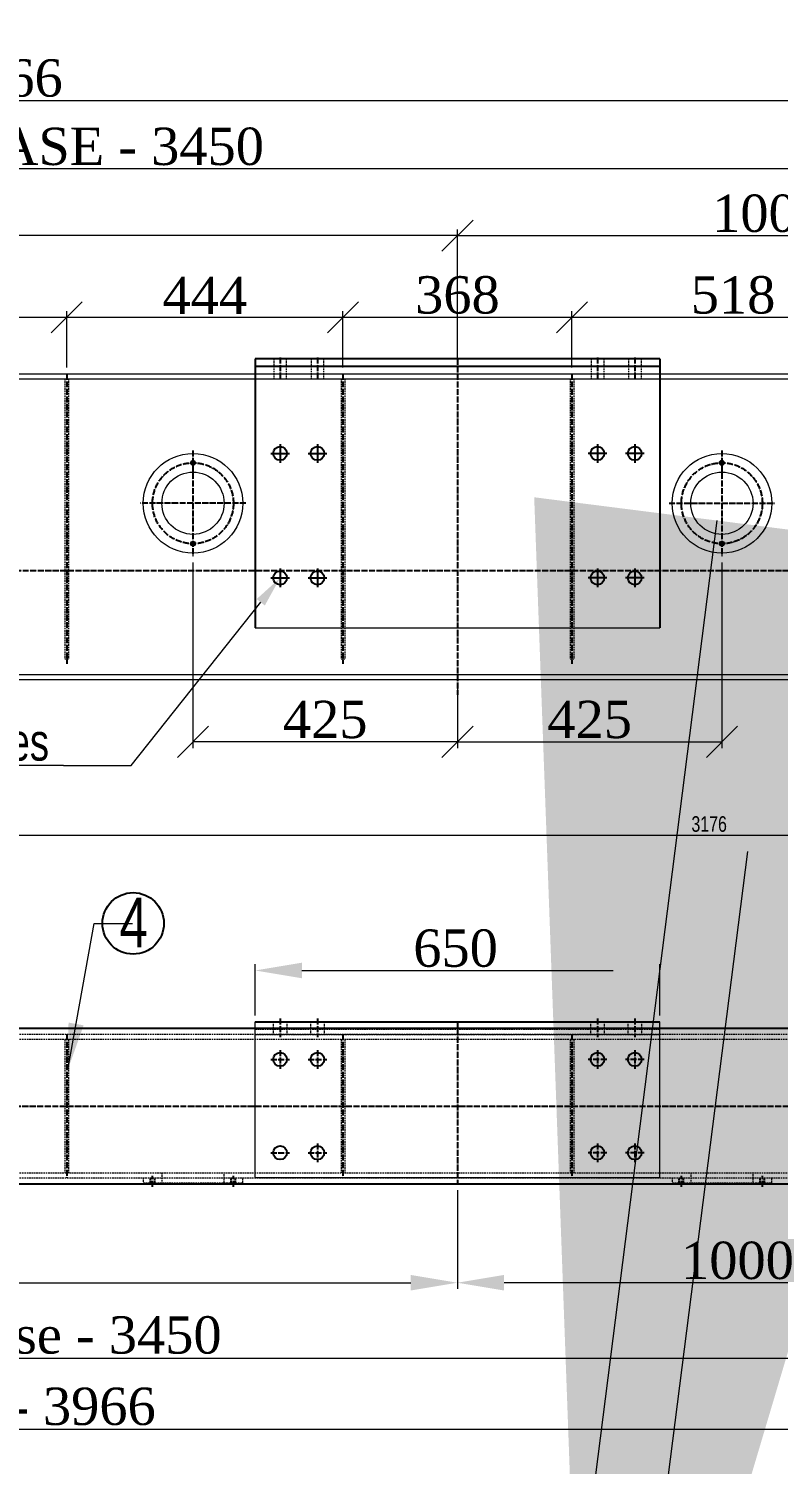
# Model space of a CAD drawing. Extents: x -1308 to 40334, y 1812 to 41869.
# Drawn here: x 28632 to 29837, y 37995 to 40302 of the extents above; entities that cross this region are included whole.
import ezdxf
from ezdxf import colors
from ezdxf.entities.mleader import LeaderData, LeaderLine
from ezdxf.math import Vec2, Vec3

# ---------------------------------------------------------------- set-up
doc = ezdxf.new("R2010")
doc.units = 0
doc.header["$LTSCALE"] = 0.4
doc.header["$MEASUREMENT"] = 0
for name, pattern in [('ACAD_ISO04W100', [30, 24, -3, 0, -3]), ('CENTER', [50.8, 31.75, -6.35, 6.35, -6.35]), ('HIDDEN', [9.525, 6.35, -3.175])]:
    doc.linetypes.add(name, pattern=pattern)
doc.layers.get('0').update_dxf_attribs({"lineweight": 20})
for name, color, linetype, lineweight in [('CENTRE', 3, 'CENTER', 9), ('Dim', 7, 'Continuous', 9), ('Hidden', 2, 'HIDDEN', 13)]:
    doc.layers.add(name, color=color, linetype=linetype, lineweight=lineweight)
doc.styles.add('Rome', font='times.ttf')
doc.styles.get("Standard").update_dxf_attribs({"font": 'swisscl.ttf'})
doc.dimstyles.new('swaminathan$0', dxfattribs={"dimscale": 5, "dimtxt": 5, "dimasz": 3, "dimexe": 2, "dimexo": 2, "dimgap": 1, "dimtad": 1, "dimzin": 9, "dimdsep": 46, "dimtxsty": 'Standard', "dimcen": -2, "dimclrd": 256, "dimclre": 256, "dimclrt": 256, "dimadec": 0, "dimazin": 0, "dimtfac": 0.7, "dimtofl": 0, "dimtmove": 1, "dimatfit": 3, "dimfxl": 1, "dimtolj": 2, "dimtzin": 9, "dimlwd": -1, "dimlwe": -1, "dimarcsym": 0})
doc.dimstyles.new('swaminathan$3', dxfattribs={"dimscale": 5, "dimtxt": 5, "dimasz": 3, "dimexe": 2, "dimexo": 2, "dimgap": 1, "dimtad": 1, "dimtoh": 1, "dimzin": 9, "dimdsep": 46, "dimtxsty": 'Standard', "dimcen": 0, "dimclrd": 256, "dimclre": 256, "dimclrt": 256, "dimadec": 0, "dimazin": 0, "dimtfac": 0.7, "dimtofl": 0, "dimtmove": 1, "dimatfit": 3, "dimfxl": 1, "dimtolj": 2, "dimtzin": 9, "dimlwd": -1, "dimlwe": -1, "dimarcsym": 0})
doc.dimstyles.new('swaminathan$7', dxfattribs={"dimscale": 5, "dimtxt": 5, "dimasz": 5, "dimexe": 2, "dimexo": 2, "dimgap": 3, "dimtad": 1, "dimzin": 9, "dimdsep": 46, "dimtxsty": 'Standard', "dimcen": 2, "dimclrd": 256, "dimclre": 256, "dimadec": 0, "dimazin": 0, "dimtfac": 0.7, "dimtofl": 0, "dimtmove": 1, "dimatfit": 3, "dimfxl": 1, "dimtolj": 2, "dimtzin": 9, "dimlwd": -1, "dimlwe": -1, "dimarcsym": 0})

# ---------------------------------------------------------------- blocks, each defined once
blk = doc.blocks.new('*D963')
at = {"transparency": 16777216}
for p, q in [((28149.3, 39118.2), (27939.7, 39381.8)), ((28688.3, 39118.2), (28149.3, 39118.2))]:
    blk.add_line(p, q, dxfattribs=at)
blk.add_solid([(27946.3, 39387), (27933.2, 39376.6), (27908.6, 39420.9)], dxfattribs=at)
at = {"lineweight": -2, "transparency": 16777216, "insert": (28421.3, 39154.8), "char_height": 60, "attachment_point": 5}
blk.add_mtext('\\A2;%%C22 X 8+8  Holes ', dxfattribs=at)
blk = doc.blocks.new('*D979')
at = {"transparency": 16777216}
for p, q in [((27008.3, 39236.6), (27008.3, 38996.1)), ((30184.3, 39211.6), (30184.3, 38996.1)), ((27023.3, 39006.1), (30169.3, 39006.1))]:
    blk.add_line(p, q, dxfattribs=at)
for points in [[(27023.3, 39008.6), (27023.3, 39003.6), (27008.3, 39006.1)], [(30169.3, 39008.6), (30169.3, 39003.6), (30184.3, 39006.1)]]:
    blk.add_solid(points, dxfattribs=at)
at = {"transparency": 16777216, "insert": (29725.8, 39023.9), "char_height": 25, "attachment_point": 5}
blk.add_mtext('\\A2;3176', dxfattribs=at)
blk = doc.blocks.new('*D1112')
at = {"layer": 'Dim', "transparency": 16777216}
for p, q in [((29321.3, 38435.8), (29321.3, 38276.9)), ((30321.3, 38435.8), (30321.3, 38276.9)), ((30246.3, 38286.9), (29396.3, 38286.9))]:
    blk.add_line(p, q, dxfattribs=at)
for points in [[(29396.3, 38299.4), (29396.3, 38274.4), (29321.3, 38286.9)], [(30246.3, 38299.4), (30246.3, 38274.4), (30321.3, 38286.9)]]:
    blk.add_solid(points, dxfattribs=at)
at = {"layer": 'Dim', "lineweight": -2, "transparency": 16777216, "insert": (29771.3, 38322.4), "char_height": 60, "attachment_point": 5, "style": 'Rome'}
blk.add_mtext('\\A2;1000', dxfattribs=at)
blk = doc.blocks.new('*D1129')
at = {"layer": 'Dim', "transparency": 16777216}
for p, q in [((27621.3, 38435.8), (27621.3, 38276.9)), ((29321.3, 38435.8), (29321.3, 38276.9)), ((27696.3, 38286.9), (29246.3, 38286.9))]:
    blk.add_line(p, q, dxfattribs=at)
for points in [[(27696.3, 38299.4), (27696.3, 38274.4), (27621.3, 38286.9)], [(29246.3, 38299.4), (29246.3, 38274.4), (29321.3, 38286.9)]]:
    blk.add_solid(points, dxfattribs=at)
at = {"layer": 'Dim', "lineweight": -2, "transparency": 16777216, "insert": (28471.3, 38322.5), "char_height": 60, "attachment_point": 5, "style": 'Rome'}
blk.add_mtext('\\A2;1700', dxfattribs=at)
blk = doc.blocks.new('*D1130')
at = {"layer": 'Dim', "transparency": 16777216}
for p, q in [((26871.3, 38417.5), (26871.3, 38155.9)), ((30321.3, 38266.9), (30321.3, 38155.9)), ((26946.3, 38165.9), (30246.3, 38165.9))]:
    blk.add_line(p, q, dxfattribs=at)
for points in [[(26946.3, 38178.4), (26946.3, 38153.4), (26871.3, 38165.9)], [(30246.3, 38178.4), (30246.3, 38153.4), (30321.3, 38165.9)]]:
    blk.add_solid(points, dxfattribs=at)
at = {"layer": 'Dim', "lineweight": -2, "transparency": 16777216, "insert": (28596.3, 38202.3), "char_height": 60, "attachment_point": 5, "style": 'Rome'}
blk.add_mtext('\\A2;Wheel Base - 3450', dxfattribs=at)
blk = doc.blocks.new('*D1131')
at = {"layer": 'Dim', "transparency": 16777216}
for p, q in [((28996.3, 38716.3), (28996.3, 38798.7)), ((29071.3, 38788.7), (29571.3, 38788.7)), ((29646.3, 38716.3), (29646.3, 38798.7))]:
    blk.add_line(p, q, dxfattribs=at)
for points in [[(29071.3, 38801.2), (29071.3, 38776.2), (28996.3, 38788.7)], [(29571.3, 38801.2), (29571.3, 38776.2), (29646.3, 38788.7)]]:
    blk.add_solid(points, dxfattribs=at)
at = {"layer": 'Dim', "lineweight": -2, "transparency": 16777216, "insert": (29318.3, 38824.2), "char_height": 60, "attachment_point": 5, "style": 'Rome'}
blk.add_mtext('\\A2;650', dxfattribs=at)
blk = doc.blocks.new('*D1133')
at = {"layer": 'Dim', "transparency": 16777216}
for p, q in [((26613.3, 39757.6), (26613.3, 40197)), ((30579.3, 39757.6), (30579.3, 40197)), ((26688.3, 40187), (30504.3, 40187))]:
    blk.add_line(p, q, dxfattribs=at)
for points in [[(26688.3, 40199.5), (26688.3, 40174.5), (26613.3, 40187)], [(30504.3, 40199.5), (30504.3, 40174.5), (30579.3, 40187)]]:
    blk.add_solid(points, dxfattribs=at)
at = {"layer": 'Dim', "lineweight": -2, "transparency": 16777216, "insert": (28596.3, 40222.6), "char_height": 60, "attachment_point": 5, "style": 'Rome'}
blk.add_mtext('\\A2;3966', dxfattribs=at)
blk = doc.blocks.new('_Oblique')
at = {"layer": 'Dim', "color": 0, "lineweight": -2}
blk.add_line((-0.5, -0.5), (0.5, 0.5), dxfattribs=at)
blk = doc.blocks.new('*D1136')
at = {"layer": 'Dim', "transparency": 16777216}
for p, q in [((26871.3, 39757.6), (26871.3, 40086.8)), ((30321.3, 40076.8), (26871.3, 40076.8)), ((30321.3, 39757.6), (30321.3, 40086.8))]:
    blk.add_line(p, q, dxfattribs=at)
at = {"layer": 'Dim', "transparency": 16777216, "xscale": 50, "yscale": 50, "zscale": 50, "rotation": 180}
blk.add_blockref('_Oblique', (26871.3, 40076.8), dxfattribs=at)
at = {"layer": 'Dim', "transparency": 16777216, "xscale": 50, "yscale": 50, "zscale": 50}
blk.add_blockref('_Oblique', (30321.3, 40076.8), dxfattribs=at)
at = {"layer": 'Dim', "lineweight": -2, "transparency": 16777216, "insert": (28596.3, 40112.5), "char_height": 60, "attachment_point": 5, "style": 'Rome'}
blk.add_mtext('\\A2;WHEEL BASE - 3450', dxfattribs=at)
blk = doc.blocks.new('*D1142')
at = {"layer": 'Dim', "transparency": 16777216}
for p, q in [((28249.3, 39757.6), (28249.3, 39848.5)), ((28693.3, 39757.6), (28693.3, 39848.5)), ((28249.3, 39838.5), (28693.3, 39838.5))]:
    blk.add_line(p, q, dxfattribs=at)
at = {"layer": 'Dim', "transparency": 16777216, "xscale": 50, "yscale": 50, "zscale": 50, "rotation": 180}
blk.add_blockref('_Oblique', (28249.3, 39838.5), dxfattribs=at)
at = {"layer": 'Dim', "transparency": 16777216, "xscale": 50, "yscale": 50, "zscale": 50}
blk.add_blockref('_Oblique', (28693.3, 39838.5), dxfattribs=at)
at = {"layer": 'Dim', "lineweight": -2, "transparency": 16777216, "insert": (28471.3, 39873.5), "char_height": 60, "attachment_point": 5, "style": 'Rome'}
blk.add_mtext('\\A2;444', dxfattribs=at)
blk = doc.blocks.new('*D1143')
at = {"layer": 'Dim', "transparency": 16777216}
for p, q in [((28249.3, 39757.6), (28249.3, 39848.5)), ((28693.3, 39757.6), (28693.3, 39848.5)), ((28249.3, 39838.5), (28693.3, 39838.5))]:
    blk.add_line(p, q, dxfattribs=at)
at = {"layer": 'Dim', "transparency": 16777216, "xscale": 50, "yscale": 50, "zscale": 50, "rotation": 180}
blk.add_blockref('_Oblique', (28249.3, 39838.5), dxfattribs=at)
at = {"layer": 'Dim', "transparency": 16777216, "xscale": 50, "yscale": 50, "zscale": 50}
blk.add_blockref('_Oblique', (28693.3, 39838.5), dxfattribs=at)
at = {"layer": 'Dim', "lineweight": -2, "transparency": 16777216, "insert": (28471.3, 39873.5), "char_height": 60, "attachment_point": 5, "style": 'Rome'}
blk.add_mtext('\\A2;444', dxfattribs=at)
blk = doc.blocks.new('*D1144')
at = {"layer": 'Dim', "transparency": 16777216}
for p, q in [((28693.3, 39757.6), (28693.3, 39848.5)), ((29137.3, 39757.6), (29137.3, 39848.5)), ((28693.3, 39838.5), (29137.3, 39838.5))]:
    blk.add_line(p, q, dxfattribs=at)
at = {"layer": 'Dim', "transparency": 16777216, "xscale": 50, "yscale": 50, "zscale": 50, "rotation": 180}
blk.add_blockref('_Oblique', (28693.3, 39838.5), dxfattribs=at)
at = {"layer": 'Dim', "transparency": 16777216, "xscale": 50, "yscale": 50, "zscale": 50}
blk.add_blockref('_Oblique', (29137.3, 39838.5), dxfattribs=at)
at = {"layer": 'Dim', "lineweight": -2, "transparency": 16777216, "insert": (28915.3, 39873.5), "char_height": 60, "attachment_point": 5, "style": 'Rome'}
blk.add_mtext('\\A2;444', dxfattribs=at)
blk = doc.blocks.new('*D1145')
at = {"layer": 'Dim', "transparency": 16777216}
for p, q in [((28693.3, 39757.6), (28693.3, 39848.5)), ((29137.3, 39757.6), (29137.3, 39848.5)), ((28693.3, 39838.5), (29137.3, 39838.5))]:
    blk.add_line(p, q, dxfattribs=at)
at = {"layer": 'Dim', "transparency": 16777216, "xscale": 50, "yscale": 50, "zscale": 50, "rotation": 180}
blk.add_blockref('_Oblique', (28693.3, 39838.5), dxfattribs=at)
at = {"layer": 'Dim', "transparency": 16777216, "xscale": 50, "yscale": 50, "zscale": 50}
blk.add_blockref('_Oblique', (29137.3, 39838.5), dxfattribs=at)
at = {"layer": 'Dim', "lineweight": -2, "transparency": 16777216, "insert": (28915.3, 39873.5), "char_height": 60, "attachment_point": 5, "style": 'Rome'}
blk.add_mtext('\\A2;444', dxfattribs=at)
blk = doc.blocks.new('*D1146')
at = {"layer": 'Dim', "transparency": 16777216}
for p, q in [((29137.3, 39757.6), (29137.3, 39848.5)), ((29505.3, 39757.6), (29505.3, 39848.5)), ((29137.3, 39838.5), (29505.3, 39838.5))]:
    blk.add_line(p, q, dxfattribs=at)
at = {"layer": 'Dim', "transparency": 16777216, "xscale": 50, "yscale": 50, "zscale": 50, "rotation": 180}
blk.add_blockref('_Oblique', (29137.3, 39838.5), dxfattribs=at)
at = {"layer": 'Dim', "transparency": 16777216, "xscale": 50, "yscale": 50, "zscale": 50}
blk.add_blockref('_Oblique', (29505.3, 39838.5), dxfattribs=at)
at = {"layer": 'Dim', "lineweight": -2, "transparency": 16777216, "insert": (29321.3, 39874), "char_height": 60, "attachment_point": 5, "style": 'Rome'}
blk.add_mtext('\\A2;368', dxfattribs=at)
blk = doc.blocks.new('*D1147')
at = {"layer": 'Dim', "transparency": 16777216}
for p, q in [((29137.3, 39757.6), (29137.3, 39848.5)), ((29505.3, 39757.6), (29505.3, 39848.5)), ((29137.3, 39838.5), (29505.3, 39838.5))]:
    blk.add_line(p, q, dxfattribs=at)
at = {"layer": 'Dim', "transparency": 16777216, "xscale": 50, "yscale": 50, "zscale": 50, "rotation": 180}
blk.add_blockref('_Oblique', (29137.3, 39838.5), dxfattribs=at)
at = {"layer": 'Dim', "transparency": 16777216, "xscale": 50, "yscale": 50, "zscale": 50}
blk.add_blockref('_Oblique', (29505.3, 39838.5), dxfattribs=at)
at = {"layer": 'Dim', "lineweight": -2, "transparency": 16777216, "insert": (29321.3, 39874), "char_height": 60, "attachment_point": 5, "style": 'Rome'}
blk.add_mtext('\\A2;368', dxfattribs=at)
blk = doc.blocks.new('*D1148')
at = {"layer": 'Dim', "transparency": 16777216}
for p, q in [((29505.3, 39757.6), (29505.3, 39848.5)), ((30023.3, 39757.6), (30023.3, 39848.5)), ((29505.3, 39838.5), (30023.3, 39838.5))]:
    blk.add_line(p, q, dxfattribs=at)
at = {"layer": 'Dim', "transparency": 16777216, "xscale": 50, "yscale": 50, "zscale": 50, "rotation": 180}
blk.add_blockref('_Oblique', (29505.3, 39838.5), dxfattribs=at)
at = {"layer": 'Dim', "transparency": 16777216, "xscale": 50, "yscale": 50, "zscale": 50}
blk.add_blockref('_Oblique', (30023.3, 39838.5), dxfattribs=at)
at = {"layer": 'Dim', "lineweight": -2, "transparency": 16777216, "insert": (29764.3, 39874), "char_height": 60, "attachment_point": 5, "style": 'Rome'}
blk.add_mtext('\\A2;518', dxfattribs=at)
blk = doc.blocks.new('*D1149')
at = {"layer": 'Dim', "transparency": 16777216}
for p, q in [((29505.3, 39757.6), (29505.3, 39848.5)), ((30023.3, 39757.6), (30023.3, 39848.5)), ((29505.3, 39838.5), (30023.3, 39838.5))]:
    blk.add_line(p, q, dxfattribs=at)
at = {"layer": 'Dim', "transparency": 16777216, "xscale": 50, "yscale": 50, "zscale": 50, "rotation": 180}
blk.add_blockref('_Oblique', (29505.3, 39838.5), dxfattribs=at)
at = {"layer": 'Dim', "transparency": 16777216, "xscale": 50, "yscale": 50, "zscale": 50}
blk.add_blockref('_Oblique', (30023.3, 39838.5), dxfattribs=at)
at = {"layer": 'Dim', "lineweight": -2, "transparency": 16777216, "insert": (29764.3, 39874), "char_height": 60, "attachment_point": 5, "style": 'Rome'}
blk.add_mtext('\\A2;518', dxfattribs=at)
blk = doc.blocks.new('*D1155')
at = {"layer": 'Dim', "transparency": 16777216}
for p, q in [((29321.3, 39769.6), (29321.3, 39979.7)), ((29321.3, 39969.7), (30321.3, 39969.7)), ((30321.3, 39757.6), (30321.3, 39979.7))]:
    blk.add_line(p, q, dxfattribs=at)
at = {"layer": 'Dim', "transparency": 16777216, "xscale": 50, "yscale": 50, "zscale": 50, "rotation": 180}
blk.add_blockref('_Oblique', (29321.3, 39969.7), dxfattribs=at)
at = {"layer": 'Dim', "transparency": 16777216, "xscale": 50, "yscale": 50, "zscale": 50}
blk.add_blockref('_Oblique', (30321.3, 39969.7), dxfattribs=at)
at = {"layer": 'Dim', "lineweight": -2, "transparency": 16777216, "insert": (29821.3, 40005.2), "char_height": 60, "attachment_point": 5, "style": 'Rome'}
blk.add_mtext('\\A2;1000', dxfattribs=at)
blk = doc.blocks.new('*D1156')
at = {"layer": 'Dim', "transparency": 16777216}
for p, q in [((27621.3, 39781.6), (27621.3, 39979.7)), ((29321.3, 39969.7), (27621.3, 39969.7)), ((29321.3, 39769.6), (29321.3, 39979.7))]:
    blk.add_line(p, q, dxfattribs=at)
at = {"layer": 'Dim', "transparency": 16777216, "xscale": 50, "yscale": 50, "zscale": 50, "rotation": 180}
blk.add_blockref('_Oblique', (27621.3, 39969.7), dxfattribs=at)
at = {"layer": 'Dim', "transparency": 16777216, "xscale": 50, "yscale": 50, "zscale": 50}
blk.add_blockref('_Oblique', (29321.3, 39969.7), dxfattribs=at)
at = {"layer": 'Dim', "lineweight": -2, "transparency": 16777216, "insert": (28471.3, 40005.3), "char_height": 60, "attachment_point": 5, "style": 'Rome'}
blk.add_mtext('\\A2;1700', dxfattribs=at)
blk = doc.blocks.new('*D1157')
at = {"layer": 'Dim', "transparency": 16777216}
for p, q in [((26613.3, 38395.3), (26613.3, 38041.5)), ((30579.3, 38395.3), (30579.3, 38041.5)), ((26688.3, 38051.5), (30504.3, 38051.5))]:
    blk.add_line(p, q, dxfattribs=at)
for points in [[(26688.3, 38064), (26688.3, 38039), (26613.3, 38051.5)], [(30504.3, 38064), (30504.3, 38039), (30579.3, 38051.5)]]:
    blk.add_solid(points, dxfattribs=at)
at = {"layer": 'Dim', "lineweight": -2, "transparency": 16777216, "insert": (28560.9, 38087.9), "char_height": 60, "attachment_point": 5, "style": 'Rome'}
blk.add_mtext('\\A2;Over all - 3966', dxfattribs=at)
blk = doc.blocks.new('*D1162')
at = {"layer": 'Dim', "transparency": 16777216}
for p, q in [((29746.3, 39444.6), (29746.3, 39146.2)), ((29321.3, 39246.6), (29321.3, 39146.2)), ((29321.3, 39156.2), (29746.3, 39156.2))]:
    blk.add_line(p, q, dxfattribs=at)
at = {"layer": 'Dim', "transparency": 16777216, "xscale": 50, "yscale": 50, "zscale": 50, "rotation": 180}
blk.add_blockref('_Oblique', (29321.3, 39156.2), dxfattribs=at)
at = {"layer": 'Dim', "transparency": 16777216, "xscale": 50, "yscale": 50, "zscale": 50}
blk.add_blockref('_Oblique', (29746.3, 39156.2), dxfattribs=at)
at = {"layer": 'Dim', "lineweight": -2, "transparency": 16777216, "insert": (29533.8, 39191.7), "char_height": 60, "attachment_point": 5, "style": 'Rome'}
blk.add_mtext('\\A2;425', dxfattribs=at)
blk = doc.blocks.new('*D1163')
at = {"layer": 'Dim', "transparency": 16777216}
for p, q in [((28896.3, 39444.6), (28896.3, 39146.2)), ((29321.3, 39246.6), (29321.3, 39146.2)), ((29321.3, 39156.2), (28896.3, 39156.2))]:
    blk.add_line(p, q, dxfattribs=at)
at = {"layer": 'Dim', "transparency": 16777216, "xscale": 50, "yscale": 50, "zscale": 50, "rotation": 180}
blk.add_blockref('_Oblique', (28896.3, 39156.2), dxfattribs=at)
at = {"layer": 'Dim', "transparency": 16777216, "xscale": 50, "yscale": 50, "zscale": 50}
blk.add_blockref('_Oblique', (29321.3, 39156.2), dxfattribs=at)
at = {"layer": 'Dim', "lineweight": -2, "transparency": 16777216, "insert": (29108.8, 39191.7), "char_height": 60, "attachment_point": 5, "style": 'Rome'}
blk.add_mtext('\\A2;425', dxfattribs=at)
blk = doc.blocks.new('Rib2 15T')
at = {"color": 0}
ml = blk.add_multileader_mtext('Standard', dxfattribs=at)
ml.set_content('15x45%%D')
ml.set_leader_properties(linetype='ByLayer', lineweight=-1)
ml.build(insert=Vec2(0, 0))
ml.multileader.update_dxf_attribs({"text_right_attachment_type": 6, "dogleg_length": 0.36, "arrow_head_size": 1200})
ctx = ml.context
ctx.base_point, ctx.char_height, ctx.arrow_head_size, ctx.landing_gap_size, ctx.plane_origin = Vec3(22772.127, 29181.819), 40, 1200, 0.09, Vec3(22761.904, 29137.736)
ctx.right_attachment = 6
notes = []
notes.append((ctx, [(0, (1, 1, 0), (22761.506, 29181.819), (1, 0), 10.621, [(0, [(22756.578, 29143.063)], 0, [])])]))
ctx.mtext.insert, ctx.mtext.flow_direction = Vec3(22772.217, 29202.226), 5
for ctx, leaders in notes:
    for number, flags, end, landing, length, lines in leaders:
        leader = LeaderData()
        leader.index, (leader.has_last_leader_line, leader.has_dogleg_vector, leader.attachment_direction) = number, flags
        leader.last_leader_point, leader.dogleg_vector, leader.dogleg_length = Vec3(end), Vec3(landing), length
        for number, points, colour, breaks in lines:
            line = LeaderLine()
            line.index, line.vertices, line.color, line.breaks = number, Vec3.list(points), colors.encode_raw_color(colour), breaks
            leader.lines.append(line)
        ctx.leaders.append(leader)
blk = doc.blocks.new('rib 5a')
at = {"color": 0}
ml = blk.add_multileader_mtext('Standard', dxfattribs=at)
ml.set_content('15x45%%D')
ml.set_leader_properties(linetype='ByLayer', lineweight=-1)
ml.build(insert=Vec2(0, 0))
ml.multileader.update_dxf_attribs({"text_right_attachment_type": 6, "dogleg_length": 0.36, "arrow_head_size": 1200})
ctx = ml.context
ctx.base_point, ctx.char_height, ctx.arrow_head_size, ctx.landing_gap_size, ctx.plane_origin = Vec3(17257.503, 29011.812), 40, 1200, 0.09, Vec3(17247.28, 28967.729)
ctx.right_attachment = 6
notes = []
notes.append((ctx, [(0, (1, 1, 0), (17246.882, 29011.812), (1, 0), 10.621, [(0, [(17241.954, 28973.055)], 0, [])])]))
ctx.mtext.insert, ctx.mtext.flow_direction = Vec3(17257.593, 29032.218), 5
for ctx, leaders in notes:
    for number, flags, end, landing, length, lines in leaders:
        leader = LeaderData()
        leader.index, (leader.has_last_leader_line, leader.has_dogleg_vector, leader.attachment_direction) = number, flags
        leader.last_leader_point, leader.dogleg_vector, leader.dogleg_length = Vec3(end), Vec3(landing), length
        for number, points, colour, breaks in lines:
            line = LeaderLine()
            line.index, line.vertices, line.color, line.breaks = number, Vec3.list(points), colors.encode_raw_color(colour), breaks
            leader.lines.append(line)
        ctx.leaders.append(leader)

msp = doc.modelspace()

# ---------------------------------------------------------------- linework, layer by layer
at = {"color": 0}
for p, q in [((26621.29, 39747.552), (30571.29, 39747.552)), ((26621.29, 39739.552), (30571.29, 39739.552)), ((28996.29, 39339.552), (29646.29, 39339.552)), ((27008.29, 39264.552), (30184.29, 39264.552)), ((27008.29, 39256.552), (30184.29, 39256.552)), ((28688.318, 39118.159), (28796.676, 39118.159))]:
    msp.add_line(p, q, dxfattribs=at)
for p, q in [((28796.676, 39118.159), (29005.174, 39380.414)), ((28996.29, 38455.814), (28996.29, 38706.314)), ((29646.29, 38455.814), (29646.29, 38706.314)), ((28996.29, 38455.814), (29646.29, 38455.814))]:
    msp.add_line(p, q)
for centre, radius in [((28896.29, 39539.552), 80), ((29746.29, 39539.552), 80), ((28896.29, 39539.552), 50), ((28896.29, 39604.552), 4), ((28896.29, 39604.552), 3), ((29746.29, 39539.552), 50), ((29746.29, 39604.552), 4), ((29746.29, 39604.552), 3), ((28896.29, 39474.552), 4), ((28896.29, 39474.552), 3), ((29746.29, 39474.552), 4), ((29746.29, 39474.552), 3)]:
    msp.add_circle(centre, radius, dxfattribs=at)
msp.add_solid([(28998.651, 39385.6), (29011.697, 39375.228), (29036.29, 39419.552)])
at = {"layer": 'CENTRE', "color": 0, "linetype": 'ACAD_ISO04W100', "lineweight": -2}
for p, q in [((29036.29, 39773.753), (29036.29, 39737.552)), ((29096.29, 39773.753), (29096.29, 39737.552)), ((29546.29, 39773.753), (29546.29, 39737.552)), ((29606.29, 39773.753), (29606.29, 39737.552)), ((29321.29, 39771.552), (29321.29, 39231.552)), ((28693.29, 39747.552), (28693.29, 39281.552)), ((29137.29, 39747.552), (29137.29, 39281.552)), ((29505.29, 39747.552), (29505.29, 39281.552)), ((28896.29, 39624.552), (28896.29, 39454.552)), ((29746.29, 39624.552), (29746.29, 39454.552)), ((28981.29, 39539.552), (28811.29, 39539.552)), ((29661.29, 39539.552), (29831.29, 39539.552)), ((27134.29, 39431.552), (30579.29, 39431.552)), ((29036.29, 38711.499), (29036.29, 38681.499)), ((29096.29, 38711.499), (29096.29, 38681.499)), ((29321.29, 38706.314), (29321.29, 38445.814)), ((29546.29, 38711.499), (29546.29, 38681.499)), ((29606.29, 38711.499), (29606.29, 38681.499)), ((28693.29, 38686.314), (28693.29, 38455.314)), ((29137.29, 38686.314), (29137.29, 38455.314)), ((29505.29, 38686.314), (29505.29, 38455.314)), ((29021.29, 38645.814), (29051.29, 38645.814)), ((29036.29, 38660.814), (29036.29, 38630.814)), ((29081.29, 38645.814), (29111.29, 38645.814)), ((29096.29, 38660.814), (29096.29, 38630.814)), ((29561.29, 38645.814), (29531.29, 38645.814)), ((29546.29, 38660.814), (29546.29, 38630.814)), ((29621.29, 38645.814), (29591.29, 38645.814)), ((29606.29, 38660.814), (29606.29, 38630.814)), ((26613.29, 38570.814), (30579.29, 38570.814)), ((29096.29, 38510.814), (29096.29, 38480.814)), ((29546.29, 38510.814), (29546.29, 38480.814)), ((29606.29, 38510.814), (29606.29, 38480.814)), ((29021.29, 38495.814), (29051.29, 38495.814)), ((29081.29, 38495.814), (29111.29, 38495.814)), ((29561.29, 38495.814), (29531.29, 38495.814)), ((29621.29, 38495.814), (29591.29, 38495.814)), ((28831.29, 38441.237), (28831.29, 38458.737)), ((28961.29, 38441.237), (28961.29, 38458.737)), ((29681.29, 38441.237), (29681.29, 38458.737)), ((29811.29, 38441.237), (29811.29, 38458.737))]:
    msp.add_line(p, q, dxfattribs=at)
for centre in [(28896.29, 39539.552), (29746.29, 39539.552)]:
    msp.add_circle(centre, 65, dxfattribs=at)
at = {"layer": 'Dim', "lineweight": -2}
for p, q in [((29646.29, 39771.552), (28996.29, 39771.552)), ((28996.29, 39771.552), (28996.29, 39339.552)), ((29646.29, 39759.552), (28996.29, 39759.552)), ((29646.29, 39771.552), (29646.29, 39339.552)), ((29021.29, 39619.552), (29051.29, 39619.552)), ((29021.29, 39619.552), (29051.29, 39619.552)), ((29036.29, 39634.552), (29036.29, 39604.552)), ((29036.29, 39634.552), (29036.29, 39604.552)), ((29081.29, 39619.552), (29111.29, 39619.552)), ((29081.29, 39619.552), (29111.29, 39619.552)), ((29096.29, 39634.552), (29096.29, 39604.552)), ((29096.29, 39634.552), (29096.29, 39604.552)), ((29561.29, 39619.552), (29531.29, 39619.552)), ((29561.29, 39619.552), (29531.29, 39619.552)), ((29546.29, 39634.552), (29546.29, 39604.552)), ((29546.29, 39634.552), (29546.29, 39604.552)), ((29621.29, 39619.552), (29591.29, 39619.552)), ((29621.29, 39619.552), (29591.29, 39619.552)), ((29606.29, 39634.552), (29606.29, 39604.552)), ((29606.29, 39634.552), (29606.29, 39604.552)), ((29036.29, 39434.552), (29036.29, 39404.552)), ((29036.29, 39434.552), (29036.29, 39404.552)), ((29096.29, 39434.552), (29096.29, 39404.552)), ((29096.29, 39434.552), (29096.29, 39404.552)), ((29546.29, 39434.552), (29546.29, 39404.552)), ((29546.29, 39434.552), (29546.29, 39404.552)), ((29606.29, 39434.552), (29606.29, 39404.552)), ((29606.29, 39434.552), (29606.29, 39404.552)), ((29021.29, 39419.552), (29051.29, 39419.552)), ((29021.29, 39419.552), (29051.29, 39419.552)), ((29081.29, 39419.552), (29111.29, 39419.552)), ((29081.29, 39419.552), (29111.29, 39419.552)), ((29561.29, 39419.552), (29531.29, 39419.552)), ((29561.29, 39419.552), (29531.29, 39419.552)), ((29621.29, 39419.552), (29591.29, 39419.552)), ((29621.29, 39419.552), (29591.29, 39419.552)), ((26621.29, 38695.814), (30571.29, 38695.814)), ((28996.29, 38706.314), (29646.29, 38706.314)), ((26621.29, 38445.814), (30571.29, 38445.814))]:
    msp.add_line(p, q, dxfattribs=at)
for centre, radius in [((29036.29, 39619.552), 11), ((29096.29, 39619.552), 11), ((29546.29, 39619.552), 11), ((29606.29, 39619.552), 11), ((29036.29, 39419.552), 11), ((29096.29, 39419.552), 11), ((29546.29, 39419.552), 11), ((29606.29, 39419.552), 11), ((28800.14, 38864.375), 49.394), ((29036.29, 38645.814), 11), ((29096.29, 38645.814), 11), ((29546.29, 38645.814), 11), ((29606.29, 38645.814), 11), ((29036.29, 38495.814), 11), ((29096.29, 38495.814), 11), ((29546.29, 38495.814), 11), ((29606.29, 38495.814), 11)]:
    msp.add_circle(centre, radius, dxfattribs=at)
at = {"layer": 'Hidden', "color": 0}
for p, q in [((29026.29, 39771.552), (29026.29, 39739.552)), ((29046.29, 39771.552), (29046.29, 39739.552)), ((29086.29, 39771.552), (29086.29, 39739.552)), ((29106.29, 39771.552), (29106.29, 39739.552)), ((29536.29, 39771.552), (29536.29, 39739.552)), ((29556.29, 39771.552), (29556.29, 39739.552)), ((29596.29, 39771.552), (29596.29, 39739.552)), ((29616.29, 39771.552), (29616.29, 39739.552)), ((28690.29, 39739.552), (28690.29, 39289.552)), ((28696.29, 39739.552), (28696.29, 39289.552)), ((29134.29, 39739.552), (29134.29, 39289.552)), ((29140.29, 39739.552), (29140.29, 39289.552)), ((29502.29, 39739.552), (29502.29, 39289.552)), ((29508.29, 39739.552), (29508.29, 39289.552)), ((28690.29, 39289.552), (28696.29, 39289.552)), ((29134.29, 39289.552), (29140.29, 39289.552)), ((29502.29, 39289.552), (29508.29, 39289.552)), ((28996.29, 38694.314), (29646.29, 38694.314)), ((29025.29, 38706.314), (29025.29, 38685.814)), ((29047.29, 38706.314), (29047.29, 38685.814)), ((29085.29, 38706.314), (29085.29, 38685.814)), ((29107.29, 38706.314), (29107.29, 38685.814)), ((29535.29, 38706.314), (29535.29, 38685.814)), ((29557.29, 38706.314), (29557.29, 38685.814)), ((29595.29, 38706.314), (29595.29, 38685.814)), ((29617.29, 38706.314), (29617.29, 38685.814)), ((26621.29, 38686.314), (30571.29, 38686.314)), ((26621.29, 38678.314), (30571.29, 38678.314)), ((28690.29, 38678.314), (28690.29, 38463.314)), ((28696.29, 38678.314), (28696.29, 38463.314)), ((28996.29, 38685.814), (29646.29, 38685.814)), ((29134.29, 38678.314), (29134.29, 38463.314)), ((29140.29, 38678.314), (29140.29, 38463.314)), ((29502.29, 38678.314), (29502.29, 38463.314)), ((29508.29, 38678.314), (29508.29, 38463.314)), ((26621.29, 38463.314), (30571.29, 38463.314)), ((28846.29, 38463.314), (28846.29, 38447.314)), ((28946.29, 38447.314), (28946.29, 38463.314)), ((29696.29, 38463.314), (29696.29, 38447.314)), ((29796.29, 38447.314), (29796.29, 38463.314)), ((26621.29, 38455.314), (30571.29, 38455.314)), ((28816.29, 38455.314), (28816.29, 38447.314)), ((28816.29, 38447.314), (28976.29, 38447.314)), ((28827.29, 38447.314), (28827.29, 38455.314)), ((28828.29, 38447.314), (28828.29, 38455.314)), ((28834.29, 38447.314), (28834.29, 38455.314)), ((28835.29, 38447.314), (28835.29, 38455.314)), ((28957.29, 38447.314), (28957.29, 38455.314)), ((28958.29, 38447.314), (28958.29, 38455.314)), ((28964.29, 38447.314), (28964.29, 38455.314)), ((28965.29, 38447.314), (28965.29, 38455.314)), ((28976.29, 38447.314), (28976.29, 38455.314)), ((29666.29, 38455.314), (29666.29, 38447.314)), ((29666.29, 38447.314), (29826.29, 38447.314)), ((29677.29, 38447.314), (29677.29, 38455.314)), ((29678.29, 38447.314), (29678.29, 38455.314)), ((29684.29, 38447.314), (29684.29, 38455.314)), ((29685.29, 38447.314), (29685.29, 38455.314)), ((29807.29, 38447.314), (29807.29, 38455.314)), ((29808.29, 38447.314), (29808.29, 38455.314)), ((29814.29, 38447.314), (29814.29, 38455.314)), ((29815.29, 38447.314), (29815.29, 38455.314)), ((29826.29, 38447.314), (29826.29, 38455.314))]:
    msp.add_line(p, q, dxfattribs=at)

# ---------------------------------------------------------------- block references
at = {"color": 0, "xscale": 1.5, "yscale": 1.5, "zscale": 1.5}
for name, p in [('Rib2 15T', (-4623.735, -5988.39)), ('rib 5a', (3697.257, -6265.433))]:
    msp.add_blockref(name, p, dxfattribs=at)

# ---------------------------------------------------------------- texts
at = {"layer": 'Dim', "lineweight": -2, "insert": (28800.922, 38865.934), "char_height": 80, "attachment_point": 5}
msp.add_mtext('4', dxfattribs=at)

# ---------------------------------------------------------------- dimensions: what is measured, and where the dimension line sits
at = {"lineweight": -2}
dim = msp.add_diameter_dim_2p(p1=(27896.174, 39436.592), p2=(27908.621, 39420.936), text='%%C22 X 8+8  Holes ', dimstyle='swaminathan$3', override={"dimtxt": 12, "dimasz": 10}, dxfattribs=at)
dim.commit()
dim.dimension.update_dxf_attribs({"geometry": '*D963', "text_midpoint": (28149.334, 39118.159), "dimtype": 163})
at = {"color": 0}
dim = msp.add_linear_dim(base=(30184.29, 39006.125), p1=(27008.29, 39246.552), p2=(30184.29, 39221.552), dimstyle='swaminathan$0', dxfattribs=at)
dim.commit()
dim.dimension.update_dxf_attribs({"geometry": '*D979', "text_midpoint": (29725.789, 39006.125), "dimtype": 160})
at = {"layer": 'Dim', "lineweight": -2}
dim = msp.add_linear_dim(base=(26871.29, 40076.828), p1=(30321.29, 39747.552), p2=(26871.29, 39747.552), text='WHEEL BASE - <>', dimstyle='swaminathan$0', override={"dimtxt": 12, "dimasz": 10, "dimtxsty": 'Rome', "dimblk1": 'Oblique', "dimblk2": 'Oblique', "dimsah": 1}, dxfattribs=at)
dim.commit()
dim.dimension.update_dxf_attribs({"geometry": '*D1136', "text_midpoint": (28596.29, 40112.498)})
for base, p1, p2, override, picture, middle in [((30579.29, 40187.041), (26613.29, 39747.552), (30579.29, 39747.552), {"dimtxt": 12, "dimasz": 15, "dimtxsty": 'Rome', "dimsah": 1}, '*D1133', (28596.29, 40222.647)), ((27621.29, 39969.691), (29321.29, 39759.552), (27621.29, 39771.552), {"dimtxt": 12, "dimasz": 10, "dimtxsty": 'Rome', "dimblk1": 'Oblique', "dimblk2": 'Oblique', "dimsah": 1}, '*D1156', (28471.29, 40005.297)), ((30321.29, 39969.691), (29321.29, 39759.552), (30321.29, 39747.552), {"dimtxt": 12, "dimasz": 10, "dimtxsty": 'Rome', "dimblk1": 'Oblique', "dimblk2": 'Oblique', "dimsah": 1}, '*D1155', (29821.29, 40005.21)), ((28693.29, 39838.515), (28249.29, 39747.552), (28693.29, 39747.552), {"dimtxt": 12, "dimasz": 10, "dimtxsty": 'Rome', "dimblk1": 'Oblique', "dimblk2": 'Oblique', "dimsah": 1}, '*D1142', (28471.29, 39873.515)), ((28693.29, 39838.515), (28249.29, 39747.552), (28693.29, 39747.552), {"dimtxt": 12, "dimasz": 10, "dimtxsty": 'Rome', "dimblk1": 'Oblique', "dimblk2": 'Oblique', "dimsah": 1}, '*D1143', (28471.29, 39873.515)), ((29137.29, 39838.515), (28693.29, 39747.552), (29137.29, 39747.552), {"dimtxt": 12, "dimasz": 10, "dimtxsty": 'Rome', "dimblk1": 'Oblique', "dimblk2": 'Oblique', "dimsah": 1}, '*D1144', (28915.29, 39873.515)), ((29137.29, 39838.515), (28693.29, 39747.552), (29137.29, 39747.552), {"dimtxt": 12, "dimasz": 10, "dimtxsty": 'Rome', "dimblk1": 'Oblique', "dimblk2": 'Oblique', "dimsah": 1}, '*D1145', (28915.29, 39873.515)), ((29505.29, 39838.515), (29137.29, 39747.552), (29505.29, 39747.552), {"dimtxt": 12, "dimasz": 10, "dimtxsty": 'Rome', "dimblk1": 'Oblique', "dimblk2": 'Oblique', "dimsah": 1}, '*D1146', (29321.29, 39874.034)), ((29505.29, 39838.515), (29137.29, 39747.552), (29505.29, 39747.552), {"dimtxt": 12, "dimasz": 10, "dimtxsty": 'Rome', "dimblk1": 'Oblique', "dimblk2": 'Oblique', "dimsah": 1}, '*D1147', (29321.29, 39874.034)), ((30023.29, 39838.515), (29505.29, 39747.552), (30023.29, 39747.552), {"dimtxt": 12, "dimasz": 10, "dimtxsty": 'Rome', "dimblk1": 'Oblique', "dimblk2": 'Oblique', "dimsah": 1}, '*D1148', (29764.29, 39874.034)), ((30023.29, 39838.515), (29505.29, 39747.552), (30023.29, 39747.552), {"dimtxt": 12, "dimasz": 10, "dimtxsty": 'Rome', "dimblk1": 'Oblique', "dimblk2": 'Oblique', "dimsah": 1}, '*D1149', (29764.29, 39874.034))]:
    dim = msp.add_linear_dim(base=base, p1=p1, p2=p2, dimstyle='swaminathan$0', override=override, dxfattribs=at)
    dim.commit()
    dim.dimension.update_dxf_attribs({"geometry": picture, "text_midpoint": middle})
dim = msp.add_linear_dim(base=(28896.29, 39156.151), p1=(29321.29, 39256.552), p2=(28896.29, 39454.552), angle=180, dimstyle='swaminathan$0', override={"dimtxt": 12, "dimasz": 10, "dimtxsty": 'Rome', "dimblk1": 'Oblique', "dimblk2": 'Oblique', "dimsah": 1}, dxfattribs=at)
dim.commit()
dim.dimension.update_dxf_attribs({"geometry": '*D1163', "text_midpoint": (29108.79, 39156.151), "dimtype": 160})
for base, p1, p2, override, picture, middle in [((29746.29, 39156.151), (29321.29, 39256.552), (29746.29, 39454.552), {"dimtxt": 12, "dimasz": 10, "dimtxsty": 'Rome', "dimblk1": 'Oblique', "dimblk2": 'Oblique', "dimsah": 1}, '*D1162', (29533.79, 39156.151)), ((29646.29, 38788.722), (28996.29, 38706.314), (29646.29, 38706.314), {"dimtxt": 12, "dimasz": 15, "dimtxsty": 'Rome', "dimsah": 1}, '*D1131', (29318.29, 38788.722)), ((29321.29, 38286.93), (27621.29, 38445.814), (29321.29, 38445.814), {"dimtxt": 12, "dimasz": 15, "dimtxsty": 'Rome', "dimsah": 1}, '*D1129', (28471.29, 38286.93)), ((29321.29, 38286.93), (30321.29, 38445.814), (29321.29, 38445.814), {"dimtxt": 12, "dimasz": 15, "dimtxsty": 'Rome', "dimsah": 1}, '*D1112', (29771.29, 38286.93))]:
    dim = msp.add_linear_dim(base=base, p1=p1, p2=p2, dimstyle='swaminathan$0', override=override, dxfattribs=at)
    dim.commit()
    dim.dimension.update_dxf_attribs({"geometry": picture, "text_midpoint": middle, "dimtype": 160})
for base, p1, p2, text, picture, middle in [((30321.29, 38165.861), (26871.29, 38427.546), (30321.29, 38276.93), 'Wheel Base - <>', '*D1130', (28596.29, 38165.861)), ((30579.29, 38051.494), (26613.29, 38405.314), (30579.29, 38405.314), 'Over all - <>', '*D1157', (28560.929, 38051.494))]:
    dim = msp.add_linear_dim(base=base, p1=p1, p2=p2, text=text, dimstyle='swaminathan$0', override={"dimtxt": 12, "dimasz": 15, "dimtxsty": 'Rome', "dimsah": 1}, dxfattribs=at)
    dim.commit()
    dim.dimension.update_dxf_attribs({"geometry": picture, "text_midpoint": middle, "dimtype": 160})

# ---------------------------------------------------------------- leaders
at = {"lineweight": -2}
msp.add_leader([(28695.019, 38628.942), (28737.728, 38864.376), (28799.246, 38864.375)], dimstyle='swaminathan$7', override={"dimasz": 15, "dimtad": 0}, dxfattribs=at)

doc.saveas('drawing.dxf')
